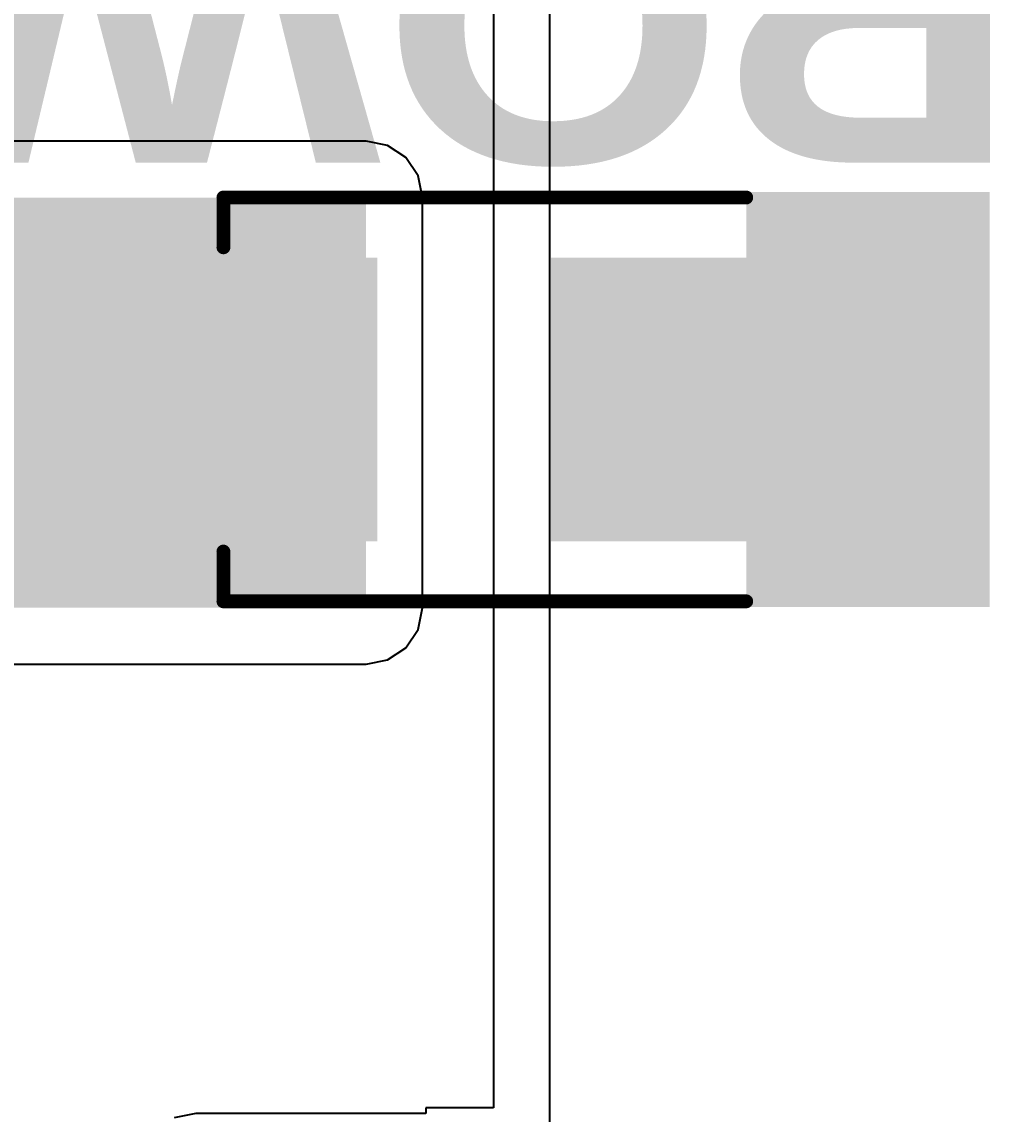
# Model space of a CAD drawing. Header units: inches. Extents: x -5 to 5328, y -4 to 5281.
# Drawn here: x 117.92 to 126.81, y 82.21 to 92.24 of the extents above; entities that cross this region are included whole.
import ezdxf

# ---------------------------------------------------------------- set-up
doc = ezdxf.new("R2010")
doc.units = ezdxf.units.IN
for name, color, linetype in [('Top Layer', 1, 'Continuous'), ('Top Overlay', 2, 'Continuous'), ('Top Paste', 8, 'Continuous'), ('Top Solder', 216, 'Continuous')]:
    doc.layers.add(name, color=color, linetype=linetype)
doc.styles.add('Arial Black_Bold', font='', dxfattribs={"height": 0.2})
doc.styles.get('Arial Black_Bold').set_extended_font_data('Arial Black', bold=True)

# ---------------------------------------------------------------- blocks, each defined once
blk = doc.blocks.new('SMB__147')
at = {"layer": 'Top Layer'}
for points in [[(-3.7, -1.2), (-3.7, 1.2), (-0.9, 1.2), (-0.9, -1.2)], [(0.9, -1.2), (0.9, 1.2), (3.7, 1.2), (3.7, -1.2)]]:
    blk.add_hatch(color=1, dxfattribs=at).paths.add_polyline_path(points)
at = {"layer": 'Top Overlay'}
for points in [[(2.591, 1.245), (4.826, 1.245), (4.826, 1.905), (2.591, 1.905)], [(3.734, -1.651), (4.826, -1.651), (4.826, 1.346), (3.734, 1.346)], [(2.591, -1.905), (4.826, -1.905), (4.826, -1.245), (2.591, -1.245)]]:
    blk.add_hatch(color=2, dxfattribs=at).paths.add_polyline_path(points)
at = {"layer": 'Top Paste'}
for points in [[(-3.7, -1.2), (-3.7, 1.2), (-0.9, 1.2), (-0.9, -1.2)], [(0.9, -1.2), (0.9, 1.2), (3.7, 1.2), (3.7, -1.2)]]:
    blk.add_hatch(color=8, dxfattribs=at).paths.add_polyline_path(points)
at = {"layer": 'Top Solder'}
for points in [[(-3.802, -1.302), (-3.802, 1.302), (-0.798, 1.302), (-0.798, -1.302)], [(0.798, -1.302), (0.798, 1.302), (3.802, 1.302), (3.802, -1.302)]]:
    blk.add_hatch(color=216, dxfattribs=at).paths.add_polyline_path(points)
at = {"layer": 'Top Overlay'}
for points in [[(-2.21, 1.854, 0.127, 0.127, 0), (2.591, 1.854, 0.127, 0.127, 0)], [(-2.21, 1.397, 0.127, 0.127, 0), (-2.21, 1.854, 0.127, 0.127, 0)], [(-2.21, -1.854, 0.127, 0.127, 0), (-2.21, -1.397, 0.127, 0.127, 0)], [(-2.21, -1.854, 0.127, 0.127, 0), (2.591, -1.854, 0.127, 0.127, 0)]]:
    blk.add_lwpolyline(points, format="xyseb", dxfattribs=at)
for points in [[(-2.242, 1.854, 0.0635, 0.0635, 1), (-2.178, 1.854, 0.0635, 0.0635, 1)], [(-2.242, 1.854, 0.0635, 0.0635, 1), (-2.178, 1.854, 0.0635, 0.0635, 1)], [(2.559, 1.854, 0.0635, 0.0635, 1), (2.623, 1.854, 0.0635, 0.0635, 1)], [(-2.242, 1.397, 0.0635, 0.0635, 1), (-2.178, 1.397, 0.0635, 0.0635, 1)], [(-2.242, -1.397, 0.0635, 0.0635, 1), (-2.178, -1.397, 0.0635, 0.0635, 1)], [(-2.242, -1.854, 0.0635, 0.0635, 1), (-2.178, -1.854, 0.0635, 0.0635, 1)], [(-2.242, -1.854, 0.0635, 0.0635, 1), (-2.178, -1.854, 0.0635, 0.0635, 1)], [(2.559, -1.854, 0.0635, 0.0635, 1), (2.623, -1.854, 0.0635, 0.0635, 1)]]:
    blk.add_lwpolyline(points, format="xyseb", close=True, dxfattribs=at)

msp = doc.modelspace()

# ---------------------------------------------------------------- hatches: boundary and pattern name
at = {"layer": 'Top Layer'}
msp.add_hatch(color=1, dxfattribs=at).paths.add_polyline_path([(112.377, 86.859), (121.083, 86.859), (121.083, 90.626), (112.377, 90.626)])

# ---------------------------------------------------------------- linework, layer by layer
for p, q in [((122.252, 105.231), (122.252, 89.972)), ((122.77, 89.972), (122.77, 105.231)), ((121.083, 91.144), (112.377, 91.144)), ((121.281, 91.104), (121.083, 91.144)), ((121.449, 90.992), (121.281, 91.104)), ((121.561, 90.824), (121.449, 90.992)), ((121.601, 90.626), (121.561, 90.824)), ((121.601, 86.859), (121.601, 90.626)), ((122.252, 89.972), (122.252, 82.268)), ((122.77, 77.474), (122.77, 89.972)), ((121.561, 86.66), (121.601, 86.859)), ((121.449, 86.492), (121.561, 86.66)), ((121.281, 86.38), (121.449, 86.492)), ((121.083, 86.341), (121.281, 86.38)), ((112.377, 86.341), (121.083, 86.341)), ((122.252, 82.268), (121.633, 82.268)), ((121.633, 82.268), (121.633, 82.214)), ((119.519, 82.214), (119.321, 82.175)), ((121.633, 82.214), (119.519, 82.214))]:
    msp.add_line(p, q, dxfattribs=at)

# ---------------------------------------------------------------- block references
msp.add_blockref('SMB__147', (121.983, 88.772))

# ---------------------------------------------------------------- texts
at = {"layer": 'Top Overlay', "style": 'Arial Black_Bold'}
msp.add_text('POWER IN', height=2.54, rotation=180, dxfattribs=at).set_placement((127.086, 93.486))

doc.saveas('drawing.dxf')
